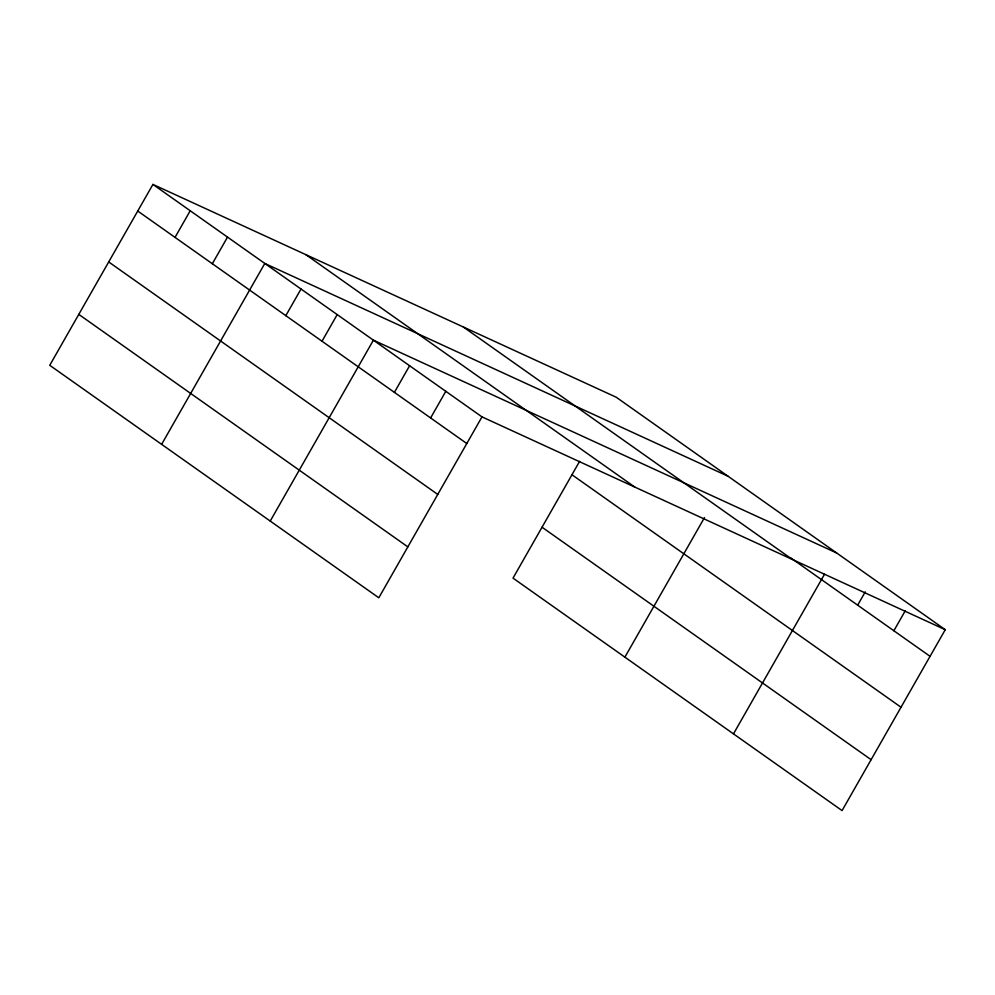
<?xml version="1.0" encoding="UTF-8"?>
<svg xmlns="http://www.w3.org/2000/svg" width="995" height="995" viewBox="0 0 995 995"><rect width="100%" height="100%" fill="white"/><g stroke="black" fill="none" stroke-linecap="round" stroke-linejoin="round"><path stroke-width="1.49" d="M152.931 184.411L49.75 365.302L378.809 597.784L481.99 416.88L152.931 184.411L616.191 397.216L945.25 629.698L842.068 810.589L513.01 578.12L579.6 461.357M175.033 237.382L190.219 210.753M212.333 263.737L227.519 237.108M161.625 444.342L264.807 263.451L728.066 476.257M285.814 315.651L301.012 289.023M322.019 341.223L337.205 314.594M270.217 521.069L373.399 340.166L836.658 552.984M394.406 392.366L409.604 365.737M430.611 417.95L445.797 391.309M624.885 657.16L704.472 517.624M733.477 733.875L824.507 574.277M857.665 605.184L865.264 591.863M893.858 630.755L905.251 610.781M481.99 416.88L945.25 629.698M790.266 557.561L930.064 656.327M463.309 326.994L792.381 559.464M305.801 254.633L634.872 487.115M571.963 474.752L901.022 707.234M137.745 211.04L466.804 443.521M542.039 527.213L871.11 759.682M108.704 261.946L437.763 494.428M78.792 314.395L407.851 546.877"/></g></svg>
